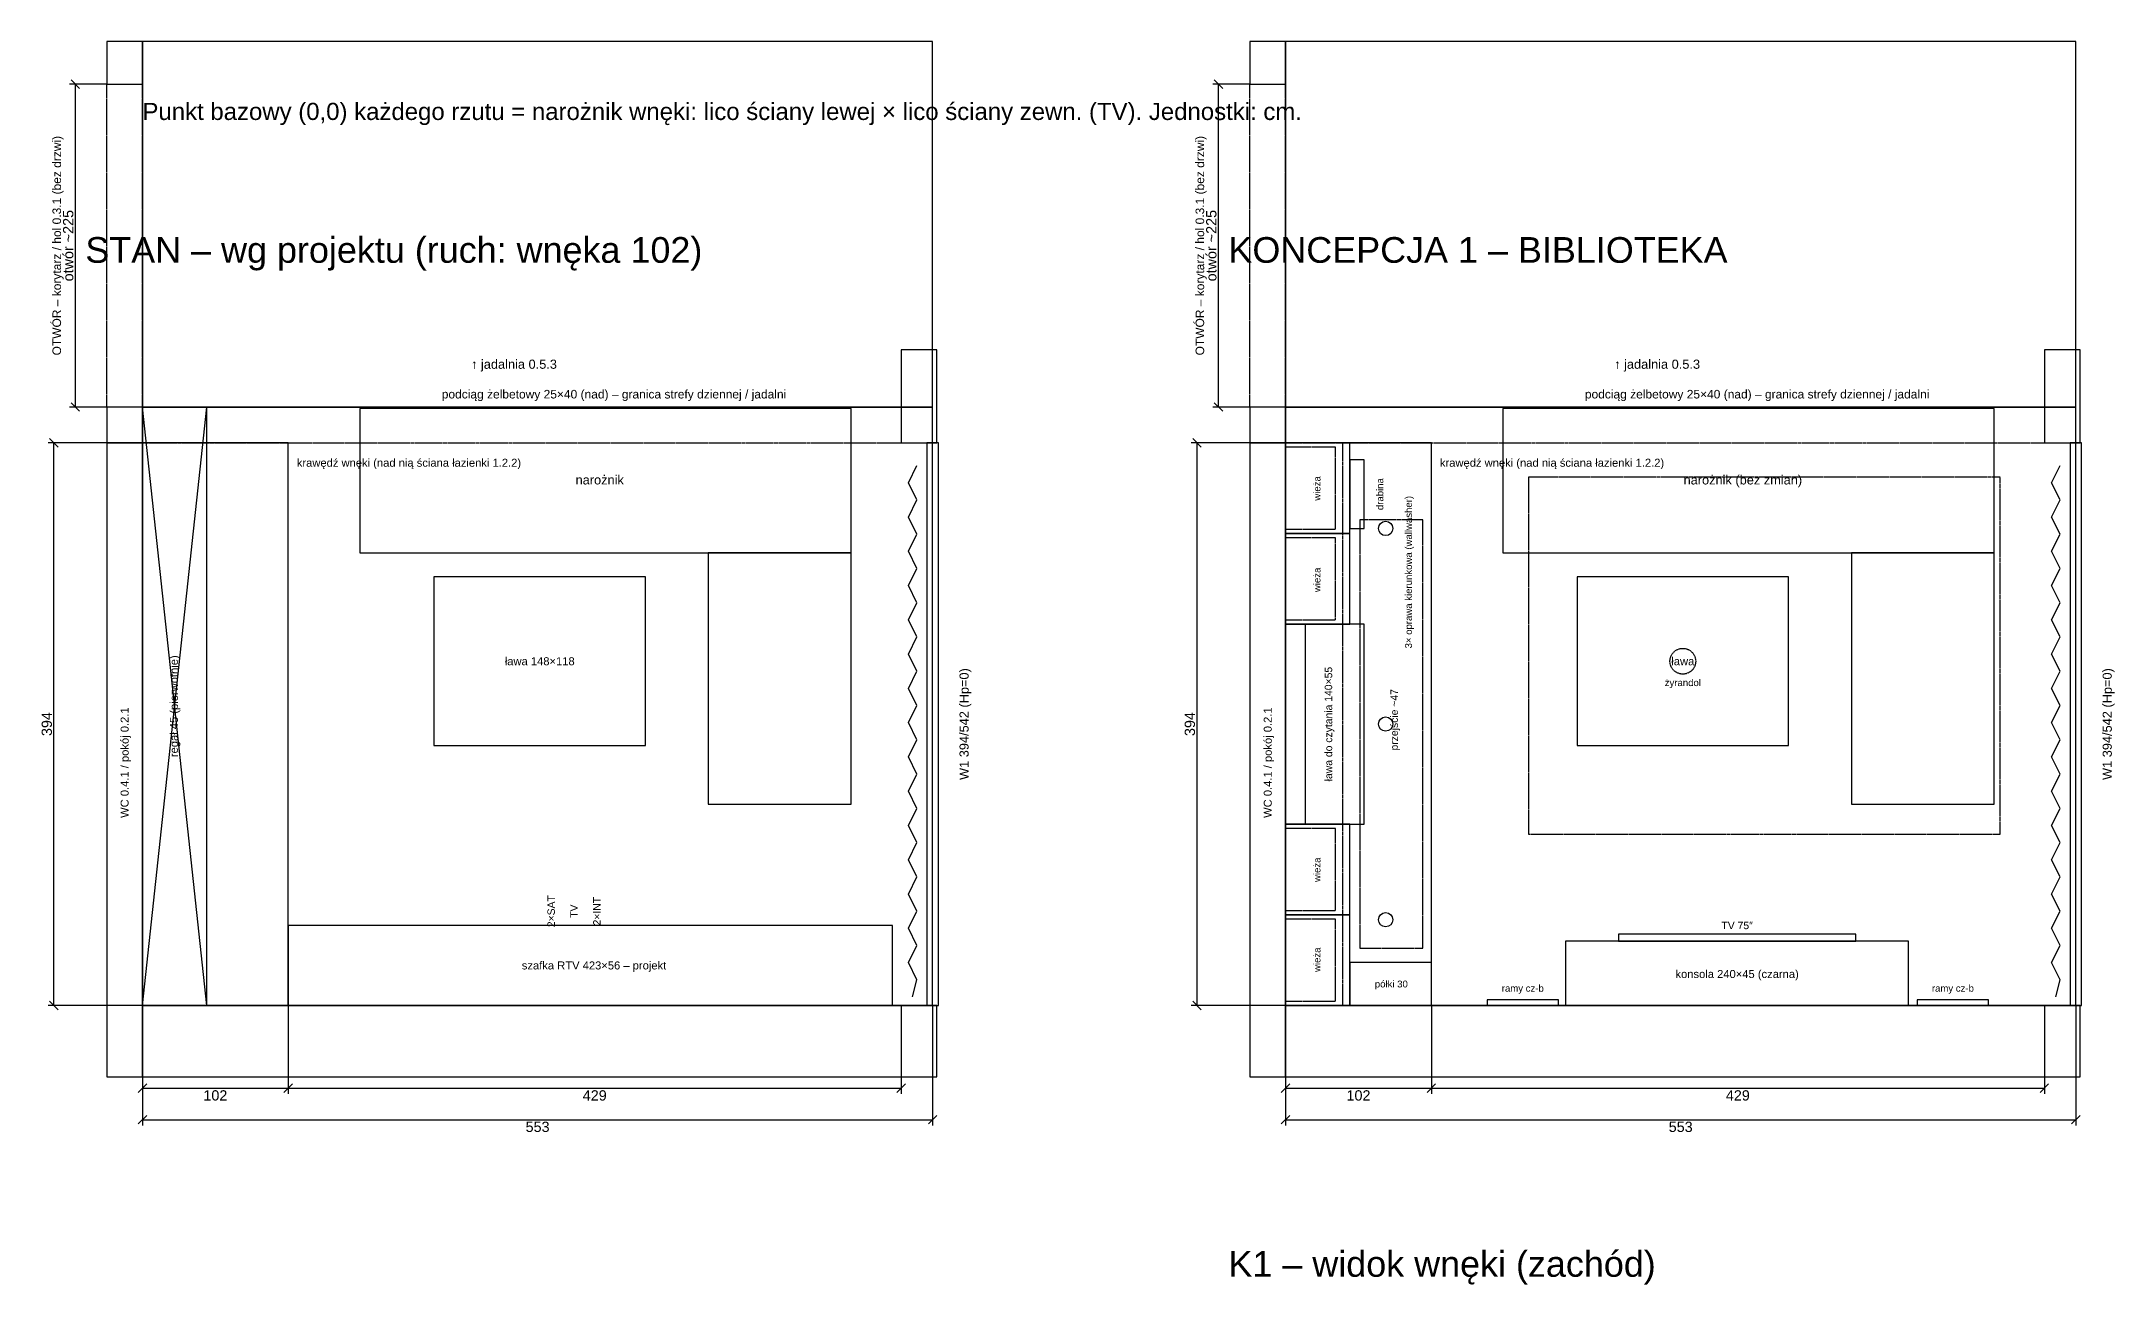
# Model space of a CAD drawing. Header units: centimetres. Extents: x -71 to 2293, y -1527 to 675.
# Drawn here: x -71 to 1380, y -195 to 675 of the extents above; entities that cross this region are included whole.
import ezdxf
from ezdxf.enums import TextEntityAlignment as Align

# ---------------------------------------------------------------- set-up
doc = ezdxf.new("R2010")
doc.units = ezdxf.units.CM
doc.linetypes.add('DASHED', pattern=[1.524, 1.27, -0.254])
for name, color, linetype in [('K_KONSTR', 1, 'Continuous'), ('K_MEBLE', 7, 'Continuous'), ('K_OKNA', 4, 'Continuous'), ('K_OPIS', 5, 'Continuous'), ('K_SCIANY', 8, 'Continuous'), ('K_SWIATLO', 2, 'Continuous'), ('K_TKANINY', 9, 'Continuous'), ('K_WNEKA', 6, 'Continuous'), ('K_WYMIARY', 3, 'Continuous'), ('K_ZABUDOWA', 30, 'Continuous')]:
    doc.layers.add(name, color=color, linetype=linetype)
doc.styles.add('PL', font='arial.ttf')

msp = doc.modelspace()

# ---------------------------------------------------------------- linework, layer by layer
at = {"layer": 'K_KONSTR', "linetype": 'DASHED'}
for p, q in [((0, 419), (531, 419)), ((800, 419), (1331, 419)), ((0, 394), (531, 394)), ((800, 394), (1331, 394))]:
    msp.add_line(p, q, dxfattribs=at)
at = {"layer": 'K_KONSTR'}
for points in [[(-25, 394), (0, 394), (0, 419), (-25, 419)], [(775, 394), (800, 394), (800, 419), (775, 419)]]:
    msp.add_lwpolyline(points, close=True, dxfattribs=at)
at = {"layer": 'K_MEBLE'}
for p, q in [((0, 0), (45, 419)), ((45, 0), (0, 419))]:
    msp.add_line(p, q, dxfattribs=at)
for points in [[(0, 0), (45, 0), (45, 419), (0, 419)], [(152, 317), (496, 317), (496, 418), (152, 418)], [(952, 317), (1296, 317), (1296, 418), (952, 418)], [(396, 141), (496, 141), (496, 317), (396, 317)], [(1196, 141), (1296, 141), (1296, 317), (1196, 317)], [(204, 182), (352, 182), (352, 300), (204, 300)], [(1004, 182), (1152, 182), (1152, 300), (1004, 300)], [(102, 0), (525, 0), (525, 56), (102, 56)], [(996, 0), (1236, 0), (1236, 45), (996, 45)], [(1033, 45), (1199, 45), (1199, 50), (1033, 50)], [(941, 0), (991, 0), (991, 4), (941, 4)], [(1242, 0), (1292, 0), (1292, 4), (1242, 4)]]:
    msp.add_lwpolyline(points, close=True, dxfattribs=at)
at = {"layer": 'K_OKNA'}
for p, q in [((553, 0), (553, 394)), ((1353, 0), (1353, 394))]:
    msp.add_line(p, q, dxfattribs=at)
for points in [[(549, 0), (557, 0), (557, 394), (549, 394)], [(1349, 0), (1357, 0), (1357, 394), (1349, 394)]]:
    msp.add_lwpolyline(points, close=True, dxfattribs=at)
at = {"layer": 'K_OPIS', "linetype": 'DASHED'}
for p, q in [((-25, 419), (-25, 645)), ((0, 419), (0, 645)), ((775, 419), (775, 645)), ((800, 419), (800, 645))]:
    msp.add_line(p, q, dxfattribs=at)
at = {"layer": 'K_OPIS'}
for points in [[(0, 419), (553, 419), (553, 675), (0, 675)], [(800, 419), (1353, 419), (1353, 675), (800, 675)], [(0, 0), (553, 0), (553, 419), (0, 419)], [(800, 0), (1353, 0), (1353, 419), (800, 419)], [(0, 0), (102, 0), (102, 394), (0, 394)], [(800, 0), (902, 0), (902, 394), (800, 394)]]:
    msp.add_lwpolyline(points, close=True, dxfattribs=at)
at = {"layer": 'K_SCIANY'}
for points in [[(-25, 645), (0, 645), (0, 675), (-25, 675)], [(775, 645), (800, 645), (800, 675), (775, 675)], [(531, 394), (556, 394), (556, 459), (531, 459)], [(1331, 394), (1356, 394), (1356, 459), (1331, 459)], [(-25, -50), (0, -50), (0, 419), (-25, 419)], [(-25, 394), (0, 394), (0, 419), (-25, 419)], [(775, -50), (800, -50), (800, 419), (775, 419)], [(775, 394), (800, 394), (800, 419), (775, 419)], [(-25, -50), (556, -50), (556, 0), (-25, 0)], [(531, -50), (556, -50), (556, 0), (531, 0)], [(775, -50), (1356, -50), (1356, 0), (775, 0)], [(1331, -50), (1356, -50), (1356, 0), (1331, 0)]]:
    msp.add_lwpolyline(points, close=True, dxfattribs=at)
at = {"layer": 'K_SWIATLO'}
for centre in [(870, 334), (870, 197), (870, 60)]:
    msp.add_circle(centre, 5, dxfattribs=at)
at = {"layer": 'K_SWIATLO', "linetype": 'DASHED'}
msp.add_circle((1078, 241), 9, dxfattribs=at)
at = {"layer": 'K_TKANINY'}
for points in [[(539, 6), (542, 18), (536, 30), (542, 42), (536, 54), (542, 66), (536, 78), (542, 90), (536, 102), (542, 114), (536, 126), (542, 138), (536, 150), (542, 162), (536, 174), (542, 186), (536, 198), (542, 210), (536, 222), (542, 234), (536, 246), (542, 258), (536, 270), (542, 282), (536, 294), (542, 306), (536, 318), (542, 330), (536, 342), (542, 354), (536, 366), (542, 378)], [(1339, 6), (1342, 18), (1336, 30), (1342, 42), (1336, 54), (1342, 66), (1336, 78), (1342, 90), (1336, 102), (1342, 114), (1336, 126), (1342, 138), (1336, 150), (1342, 162), (1336, 174), (1342, 186), (1336, 198), (1342, 210), (1336, 222), (1342, 234), (1336, 246), (1342, 258), (1336, 270), (1342, 282), (1336, 294), (1342, 306), (1336, 318), (1342, 330), (1336, 342), (1342, 354), (1336, 366), (1342, 378)]]:
    msp.add_lwpolyline(points, dxfattribs=at)
at = {"layer": 'K_TKANINY', "linetype": 'DASHED'}
for points in [[(970, 120), (1300, 120), (1300, 370), (970, 370)], [(852, 40), (896, 40), (896, 340), (852, 340)]]:
    msp.add_lwpolyline(points, close=True, dxfattribs=at)
at = {"layer": 'K_TKANINY'}
msp.add_lwpolyline([(800, 127), (814, 127), (814, 267), (800, 267)], close=True, dxfattribs=at)
at = {"layer": 'K_WNEKA', "linetype": 'DASHED'}
for p, q in [((102, 0), (102, 394)), ((902, 0), (902, 394))]:
    msp.add_line(p, q, dxfattribs=at)
at = {"layer": 'K_WYMIARY'}
for p, q in [((-25, 645), (-51, 645)), ((-44, 642), (-50, 648)), ((-47, 419), (-47, 645)), ((775, 645), (749, 645)), ((756, 642), (750, 648)), ((753, 419), (753, 645)), ((-44, 416), (-50, 422)), ((756, 416), (750, 422)), ((-25, 419), (-51, 419)), ((775, 419), (749, 419)), ((0, 394), (-66, 394)), ((-59, 391), (-65, 397)), ((-62, 0), (-62, 394)), ((800, 394), (734, 394)), ((741, 391), (735, 397)), ((738, 0), (738, 394)), ((0, 0), (-66, 0)), ((-59, -3), (-65, 3)), ((0, 0), (0, -62)), ((0, 0), (0, -84)), ((102, 0), (102, -62)), ((102, 0), (102, -62)), ((531, 0), (531, -62)), ((553, 0), (553, -84)), ((800, 0), (734, 0)), ((741, -3), (735, 3)), ((800, 0), (800, -62)), ((800, 0), (800, -84)), ((902, 0), (902, -62)), ((902, 0), (902, -62)), ((1331, 0), (1331, -62)), ((1353, 0), (1353, -84)), ((-3, -61), (3, -55)), ((0, -58), (102, -58)), ((99, -61), (105, -55)), ((99, -61), (105, -55)), ((102, -58), (531, -58)), ((528, -61), (534, -55)), ((797, -61), (803, -55)), ((800, -58), (902, -58)), ((899, -61), (905, -55)), ((899, -61), (905, -55)), ((902, -58), (1331, -58)), ((1328, -61), (1334, -55)), ((-3, -83), (3, -77)), ((0, -80), (553, -80)), ((550, -83), (556, -77)), ((797, -83), (803, -77)), ((800, -80), (1353, -80)), ((1350, -83), (1356, -77))]:
    msp.add_line(p, q, dxfattribs=at)
at = {"layer": 'K_ZABUDOWA', "linetype": 'DASHED'}
msp.add_line((840, 0), (840, 394), dxfattribs=at)
at = {"layer": 'K_ZABUDOWA'}
for points in [[(800, 330.5), (845, 330.5), (845, 394), (800, 394)], [(845, 334), (855, 334), (855, 382), (845, 382)], [(800, 267), (845, 267), (845, 330.5), (800, 330.5)], [(800, 127), (855, 127), (855, 267), (800, 267)], [(800, 63.5), (845, 63.5), (845, 127), (800, 127)], [(800, 0), (845, 0), (845, 63.5), (800, 63.5)], [(845, 0), (902, 0), (902, 30), (845, 30)]]:
    msp.add_lwpolyline(points, close=True, dxfattribs=at)
at = {"layer": 'K_ZABUDOWA', "linetype": 'DASHED'}
for points in [[(800, 333.5), (835, 333.5), (835, 391), (800, 391)], [(800, 270), (835, 270), (835, 327.5), (800, 327.5)], [(800, 66.5), (835, 66.5), (835, 124), (800, 124)], [(800, 3), (835, 3), (835, 60.5), (800, 60.5)]]:
    msp.add_lwpolyline(points, close=True, dxfattribs=at)

# ---------------------------------------------------------------- texts
at = {"layer": 'K_OKNA', "style": 'PL'}
for p in [(575, 197), (1375, 197)]:
    msp.add_text('W1 394/542 (Hp=0)', height=6.4, rotation=90, dxfattribs=at).set_placement(p, align=Align.MIDDLE_CENTER)
at = {"layer": 'K_OPIS', "style": 'PL'}
for s, height, p in [('Punkt bazowy (0,0) każdego rzutu = narożnik wnęki: lico ściany lewej × lico ściany zewn. (TV). Jednostki: cm.', 12, (0, 620)), ('STAN – wg projektu (ruch: wnęka 102)', 18, (-40, 520)), ('KONCEPCJA 1 – BIBLIOTEKA', 18, (760, 520)), ('K1 – widok wnęki (zachód)', 18, (760, -190))]:
    msp.add_text(s, height=height, dxfattribs=at).set_placement(p)
for s, height, p in [('OTWÓR – korytarz / hol 0.3.1 (bez drzwi)', 6, (-60, 532)), ('OTWÓR – korytarz / hol 0.3.1 (bez drzwi)', 6, (740, 532)), ('wieża', 4.8, (822, 362)), ('drabina', 4.8, (866, 358)), ('wieża', 4.8, (822, 298)), ('regał 45 (pierwotnie)', 5.6, (22, 209.5)), ('ława do czytania 140×55', 5.2, (830, 197)), ('przejście ~47', 5.2, (876, 200)), ('WC 0.4.1 / pokój 0.2.1', 5.6, (-12.5, 170)), ('WC 0.4.1 / pokój 0.2.1', 5.6, (787.5, 170)), ('wieża', 4.8, (822, 95)), ('2×SAT', 5.2, (286, 66)), ('2×INT', 5.2, (318, 66)), ('TV', 5.2, (302, 66)), ('wieża', 4.8, (822, 32))]:
    msp.add_text(s, height=height, rotation=90, dxfattribs=at).set_placement(p, align=Align.MIDDLE_CENTER)
for s, height, p in [('↑ jadalnia 0.5.3', 6.4, (260, 449)), ('↑ jadalnia 0.5.3', 6.4, (1060, 449)), ('podciąg żelbetowy 25×40 (nad) – granica strefy dziennej / jadalni', 6, (330, 428)), ('podciąg żelbetowy 25×40 (nad) – granica strefy dziennej / jadalni', 6, (1130, 428)), ('narożnik', 6.4, (320, 368)), ('narożnik (bez zmian)', 6.4, (1120, 368)), ('ława 148×118', 5.6, (278, 241)), ('ława', 5.6, (1078, 241)), ('żyrandol', 4.8, (1078, 226)), ('TV 75″', 5.2, (1116, 56)), ('szafka RTV 423×56 – projekt', 5.6, (316, 28)), ('półki 30', 4.8, (874, 15)), ('ramy cz-b', 4.8, (966, 12)), ('konsola 240×45 (czarna)', 5.6, (1116, 22)), ('ramy cz-b', 4.8, (1267, 12))]:
    msp.add_text(s, height=height, dxfattribs=at).set_placement(p, align=Align.MIDDLE_CENTER)
for p in [(108, 380), (908, 380)]:
    msp.add_text('krawędź wnęki (nad nią ściana łazienki 1.2.2)', height=5.6, dxfattribs=at).set_placement(p, align=Align.MIDDLE_LEFT)
msp.add_text('3× oprawa kierunkowa (wallwasher)', height=4.8, rotation=90, dxfattribs=at).set_placement((886, 250), align=Align.MIDDLE_LEFT)
at = {"layer": 'K_WYMIARY', "style": 'PL'}
for s, p in [('otwór ~225', (-52, 532)), ('otwór ~225', (748, 532)), ('394', (-67, 197)), ('394', (733, 197))]:
    msp.add_text(s, height=7.2, rotation=90, dxfattribs=at).set_placement(p, align=Align.MIDDLE_CENTER)
for s, p in [('102', (51, -63)), ('429', (316.5, -63)), ('102', (851, -63)), ('429', (1116.5, -63)), ('553', (276.5, -85)), ('553', (1076.5, -85))]:
    msp.add_text(s, height=7.2, dxfattribs=at).set_placement(p, align=Align.MIDDLE_CENTER)

doc.saveas('drawing.dxf')
